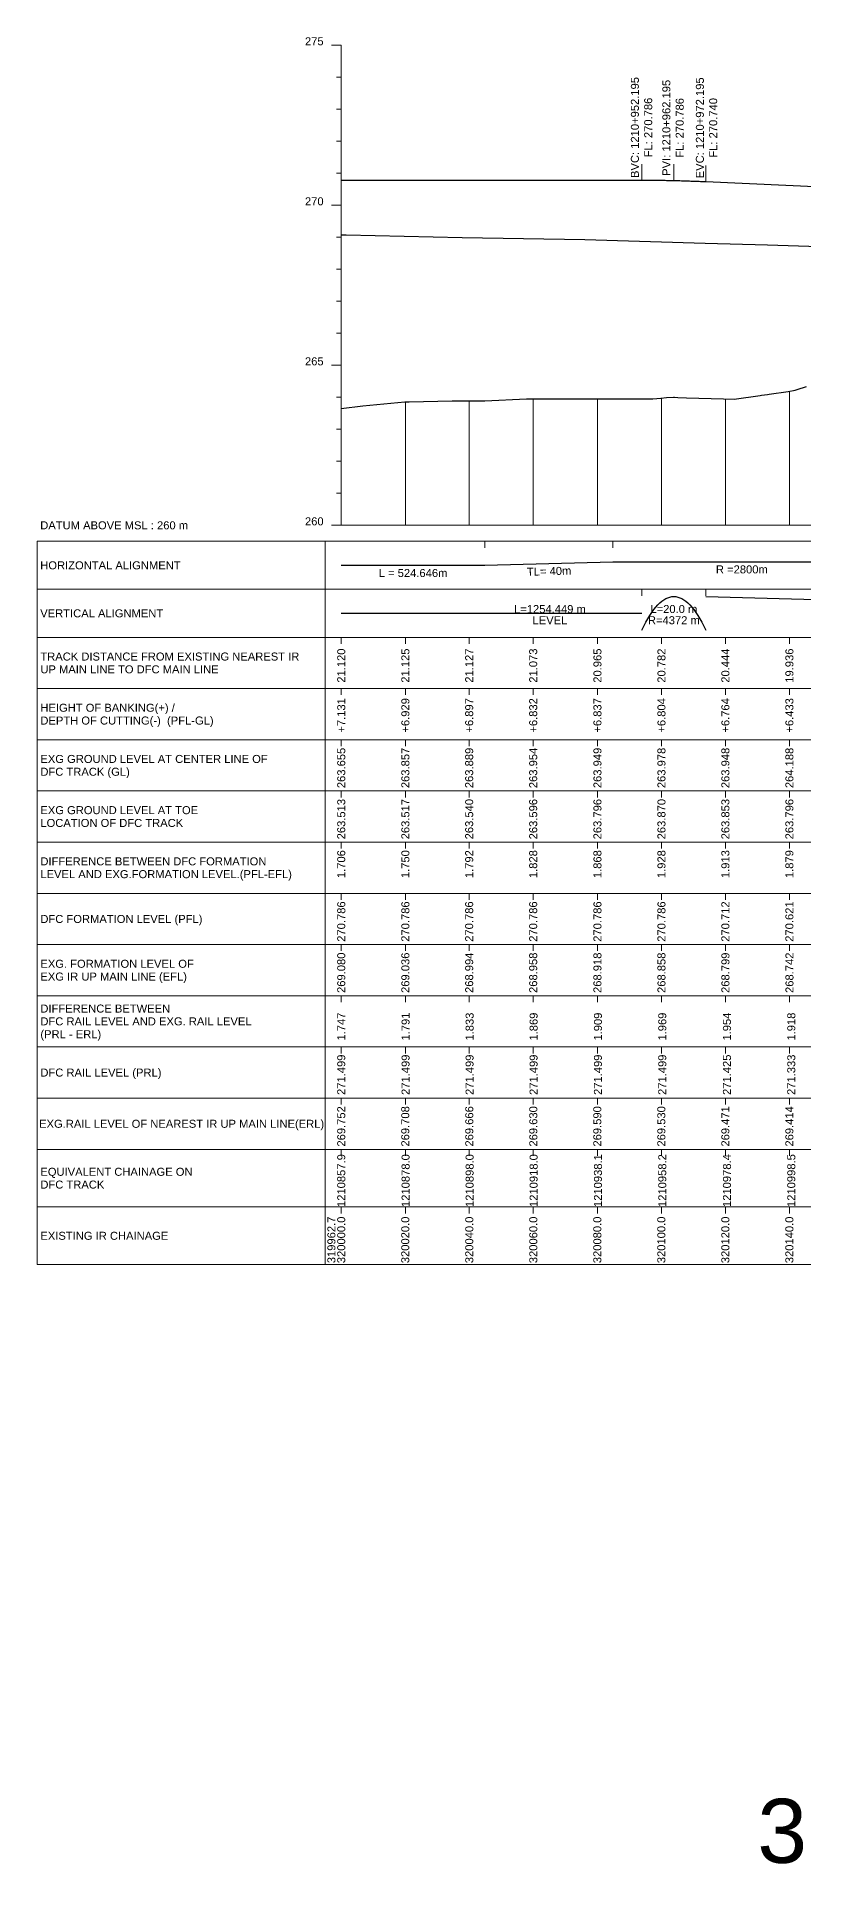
# Model space of a CAD drawing. Header units: metres. Extents: x 43912 to 47509, y -12359 to -11778.
# Drawn here: x 46908 to 47148, y -12359 to -11778 of the extents above; entities that cross this region are included whole.
import ezdxf
from ezdxf.enums import TextEntityAlignment as Align

# ---------------------------------------------------------------- set-up
doc = ezdxf.new("R2010")
doc.units = ezdxf.units.M
doc.header["$MEASUREMENT"] = 0
for name, color, linetype, lineweight in [('C-PROF-LABL-DG', 1, 'Continuous', 25), ('LS BVC-PVI-EVC TEXT', 10, 'Continuous', 0), ('LS CUT FILL', 10, 'Continuous', 0), ('LS DATUM', 7, 'Continuous', 0), ('LS DATUM X', 7, 'Continuous', 0), ('LS DATUM Y', 7, 'Continuous', 0), ('LS DIFF. EXG.RL & PRO. RL', 10, 'Continuous', 0), ('LS DIFF. PFL & EFL', 10, 'Continuous', 0), ('LS EXG FL', 7, 'Continuous', 0), ('LS EXG GL', 7, 'Continuous', 0), ('LS EXG GL AT PRO TOE', 7, 'Continuous', 0), ('LS EXG IR CH', 7, 'Continuous', 0), ('LS EXG RL', 7, 'Continuous', 0), ('LS EXG. FL', 7, 'Continuous', 0), ('LS EXG. GL', 7, 'Continuous', 0), ('LS EXG. GL AT PRO. TOE', 7, 'Continuous', 0), ('LS EXG. IR CH', 7, 'Continuous', 0), ('LS EXG. RL', 7, 'Continuous', 0), ('LS FRAME', 7, 'Continuous', 0), ('LS PFL-EFL', 10, 'Continuous', 0), ('LS PRL-ERL', 10, 'Continuous', 0), ('LS PRO FL', 10, 'Continuous', 0), ('LS PRO. CUT & FILL', 10, 'Continuous', 0), ('LS PRO. DFCC CH', 10, 'Continuous', 0), ('LS PRO. FL', 10, 'Continuous', 0), ('LS PRO. RL', 10, 'Continuous', 0), ('LS PROFILE EXG FL', 7, 'Continuous', 25), ('LS PROFILE EXG GL', 7, 'Continuous', 30), ('LS PROFILE PRO FL', 1, 'Continuous', 30), ('LS TICKS', 7, 'Continuous', 0), ('LS TRACK CENTER', 10, 'Continuous', 0), ("LS TRACK CENTER's", 10, 'Continuous', 0), ('Profile Grid', 7, 'Continuous', 0)]:
    doc.layers.add(name, color=color, linetype=linetype, lineweight=lineweight)
for name, color, linetype in [('LS HORIZONTAL ALIGNMENT', 10, 'Continuous'), ('LS VERTICAL ALIGNMENT', 10, 'Continuous'), ('ref text', 3, 'Continuous')]:
    doc.layers.add(name, color=color, linetype=linetype)
doc.styles.add('Arial', font='arial.ttf')
doc.styles.get("Standard").update_dxf_attribs({"font": 'arial.ttf'})
doc.styles.add('Style-Arial', font='arial.ttf')
doc.styles.add('StyleArial', font='arial.ttf')

msp = doc.modelspace()

# ---------------------------------------------------------------- linework, layer by layer
at = {"layer": 'LS BVC-PVI-EVC TEXT'}
for p, q in [((47097.28, -11823.14), (47097.28, -11818.14)), ((47107.28, -11823.14), (47107.28, -11818.14)), ((47117.28, -11823.6), (47117.28, -11818.6))]:
    msp.add_line(p, q, dxfattribs=at)
at = {"layer": 'LS DATUM X', "color": 7, "linetype": 'Continuous', "lineweight": 0}
msp.add_line((47003.36, -11931), (47503.66, -11931), dxfattribs=at)
at = {"layer": 'LS DATUM Y', "color": 7, "linetype": 'Continuous', "lineweight": 0}
for p, q in [((47000.36, -11781), (47003.36, -11781)), ((47000.36, -11781), (47003.36, -11781)), ((47003.36, -11931), (47003.36, -11781)), ((47001.86, -11791), (47003.36, -11791)), ((47001.86, -11801), (47003.36, -11801)), ((47001.86, -11811), (47003.36, -11811)), ((47001.86, -11821), (47003.36, -11821)), ((47000.36, -11831), (47003.36, -11831)), ((47001.86, -11841), (47003.36, -11841)), ((47001.86, -11851), (47003.36, -11851)), ((47001.86, -11861), (47003.36, -11861)), ((47001.86, -11871), (47003.36, -11871)), ((47000.36, -11881), (47003.36, -11881)), ((47001.86, -11891), (47003.36, -11891)), ((47001.86, -11901), (47003.36, -11901)), ((47001.86, -11911), (47003.36, -11911)), ((47001.86, -11921), (47003.36, -11921)), ((47000.36, -11931), (47003.36, -11931))]:
    msp.add_line(p, q, dxfattribs=at)
at = {"layer": 'LS FRAME'}
for points in [[(46998.36, -12162), (46908.36, -12162), (46908.36, -11936)], [(46908.36, -11936), (46998.36, -11936)], [(46998.36, -11951), (46908.36, -11951)], [(46998.36, -11966), (46908.36, -11966)], [(46998.36, -11982), (46908.36, -11982)], [(46908.36, -11982), (46998.36, -11982)], [(46998.36, -11998), (46908.36, -11998)], [(46908.36, -11998), (46998.36, -11998)], [(46998.36, -12014), (46908.36, -12014)], [(46908.36, -12014), (46998.36, -12014)], [(46998.36, -12030), (46908.36, -12030)], [(46998.36, -12046), (46908.36, -12046)], [(46908.36, -12046), (46998.36, -12046)], [(46998.36, -12062), (46908.36, -12062)], [(46908.36, -12062), (46998.36, -12062)], [(46998.36, -12078), (46908.36, -12078)], [(46908.36, -12078), (46998.36, -12078)], [(46998.36, -12094), (46908.36, -12094)], [(46908.36, -12094), (46998.36, -12094)], [(46998.36, -12110), (46908.36, -12110)], [(46998.36, -12126), (46908.36, -12126)], [(46998.36, -12144), (46908.36, -12144)]]:
    msp.add_lwpolyline(points, dxfattribs=at)
at = {"layer": 'LS FRAME', "color": 7, "linetype": 'Continuous', "lineweight": 0, "flags": 128}
for points in [[(46998.36, -11951), (47508.66, -11951), (47508.66, -11936), (46998.36, -11936), (46998.36, -11951)], [(46998.36, -11966), (47508.66, -11966), (47508.66, -11951), (46998.36, -11951), (46998.36, -11966)], [(46998.36, -11982), (47508.66, -11982), (47508.66, -11966), (46998.36, -11966), (46998.36, -11982)], [(46998.36, -11998), (47508.66, -11998), (47508.66, -11982), (46998.36, -11982), (46998.36, -11998)], [(46998.36, -12014), (47508.66, -12014), (47508.66, -11998), (46998.36, -11998), (46998.36, -12014)], [(46998.36, -12030), (47508.66, -12030), (47508.66, -12014), (46998.36, -12014), (46998.36, -12030)], [(46998.36, -12046), (47508.66, -12046), (47508.66, -12030), (46998.36, -12030), (46998.36, -12046)], [(46998.36, -12062), (47508.66, -12062), (47508.66, -12046), (46998.36, -12046), (46998.36, -12062)], [(46998.36, -12078), (47508.66, -12078), (47508.66, -12062), (46998.36, -12062), (46998.36, -12078)], [(46998.36, -12094), (47508.66, -12094), (47508.66, -12078), (46998.36, -12078), (46998.36, -12094)], [(46998.36, -12110), (47508.66, -12110), (47508.66, -12094), (46998.36, -12094), (46998.36, -12110)], [(46998.36, -12126), (47508.66, -12126), (47508.66, -12110), (46998.36, -12110), (46998.36, -12126)], [(46998.36, -12144), (47508.66, -12144), (47508.66, -12126), (46998.36, -12126), (46998.36, -12144)], [(46998.36, -12162), (47508.66, -12162), (47508.66, -12144), (46998.36, -12144), (46998.36, -12162)]]:
    msp.add_lwpolyline(points, close=True, dxfattribs=at)
at = {"layer": 'LS FRAME', "color": 7, "linetype": 'Continuous', "lineweight": 0}
msp.add_3dface([(46998.36, -12030), (46918.36, -12030), (46918.36, -12030)], dxfattribs=at)
at = {"layer": 'LS HORIZONTAL ALIGNMENT', "flags": 128}
msp.add_lwpolyline([(47003.36, -11943.5), (47048.25, -11943.5), (47048.25, -11943.5), (47088.25, -11942.38), (47088.25, -11942.38), (47168.8, -11942.38), (47168.8, -11942.38), (47208.8, -11943.5), (47208.8, -11943.5), (47299.46, -11943.5), (47299.46, -11943.5), (47359.46, -11945), (47359.46, -11945), (47383.3, -11945), (47383.3, -11945), (47443.3, -11943.5), (47443.3, -11943.5), (47503.57, -11943.5)], dxfattribs=at)
at = {"layer": 'LS PROFILE EXG FL'}
msp.add_lwpolyline([(47003.36, -11840.2), (47004.91, -11840.24), (47041.09, -11841.02), (47079.48, -11841.7), (47117.1, -11842.83), (47136.51, -11843.38), (47155.91, -11843.93)], dxfattribs=at)
at = {"layer": 'LS PROFILE EXG GL', "flags": 128}
msp.add_lwpolyline([(47003.36, -11894.45), (47010.12, -11893.66), (47023.23, -11892.44), (47023.84, -11892.39), (47024.62, -11892.37), (47038.06, -11892.13), (47048.12, -11892.1), (47048.25, -11892.09), (47061.26, -11891.45), (47061.26, -11891.45), (47061.58, -11891.45), (47069.92, -11891.49), (47074.91, -11891.5), (47081.13, -11891.5), (47088.25, -11891.51), (47099.76, -11891.5), (47100.73, -11891.5), (47103.2, -11891.24), (47104.96, -11891.09), (47107.15, -11890.99), (47107.43, -11890.99), (47107.43, -11890.99), (47108.55, -11891.04), (47111.26, -11891.13), (47122.77, -11891.5), (47126.07, -11891.6), (47134.28, -11890.41), (47134.62, -11890.35), (47134.62, -11890.35), (47136.53, -11890.13), (47137.06, -11890.06), (47142.99, -11889.18), (47142.99, -11889.18), (47145.13, -11888.77), (47145.79, -11888.57), (47148.74, -11887.63)], dxfattribs=at)
at = {"layer": 'LS PROFILE PRO FL', "flags": 128}
msp.add_lwpolyline([(47003.36, -11823.14), (47097.28, -11823.14), (47097.71, -11823.14), (47098.13, -11823.14), (47098.56, -11823.14), (47098.98, -11823.14), (47099.41, -11823.15), (47099.83, -11823.15), (47100.26, -11823.15), (47100.68, -11823.15), (47101.11, -11823.16), (47101.54, -11823.16), (47101.96, -11823.17), (47102.39, -11823.17), (47102.81, -11823.18), (47103.24, -11823.18), (47103.66, -11823.19), (47104.09, -11823.19), (47104.51, -11823.2), (47104.94, -11823.21), (47105.37, -11823.22), (47105.79, -11823.22), (47106.22, -11823.23), (47106.64, -11823.24), (47107.07, -11823.25), (47107.49, -11823.26), (47107.92, -11823.27), (47108.34, -11823.28), (47108.77, -11823.29), (47109.19, -11823.3), (47109.62, -11823.31), (47110.05, -11823.33), (47110.47, -11823.34), (47110.9, -11823.35), (47111.32, -11823.37), (47111.75, -11823.38), (47112.17, -11823.39), (47112.6, -11823.41), (47113.02, -11823.42), (47113.45, -11823.44), (47113.88, -11823.46), (47114.3, -11823.47), (47114.73, -11823.49), (47115.15, -11823.51), (47115.58, -11823.52), (47116, -11823.54), (47116.43, -11823.56), (47116.85, -11823.58), (47117.28, -11823.6), (47503.57, -11841.26)], dxfattribs=at)
at = {"layer": 'LS TICKS', "color": 7, "linetype": 'Continuous', "lineweight": 0, "flags": 128}
for points in [[(47048.25, -11938), (47048.25, -11936)], [(47088.25, -11938), (47088.25, -11936)], [(47097.28, -11953), (47097.28, -11951)], [(47117.28, -11953), (47117.28, -11951)], [(47003.36, -11968), (47003.36, -11966)], [(47023.39, -11968), (47023.39, -11966)], [(47043.33, -11968), (47043.33, -11966)], [(47063.33, -11968), (47063.33, -11966)], [(47083.4, -11968), (47083.4, -11966)], [(47103.4, -11968), (47103.4, -11966)], [(47123.38, -11968), (47123.38, -11966)], [(47143.39, -11968), (47143.39, -11966)], [(47003.36, -11984), (47003.36, -11982)], [(47023.39, -11984), (47023.39, -11982)], [(47043.33, -11984), (47043.33, -11982)], [(47063.33, -11984), (47063.33, -11982)], [(47083.4, -11984), (47083.4, -11982)], [(47103.4, -11984), (47103.4, -11982)], [(47123.38, -11984), (47123.38, -11982)], [(47143.39, -11984), (47143.39, -11982)], [(47003.36, -12000), (47003.36, -11998)], [(47023.39, -12000), (47023.39, -11998)], [(47043.33, -12000), (47043.33, -11998)], [(47063.33, -12000), (47063.33, -11998)], [(47083.4, -12000), (47083.4, -11998)], [(47103.4, -12000), (47103.4, -11998)], [(47123.38, -12000), (47123.38, -11998)], [(47143.39, -12000), (47143.39, -11998)], [(47003.36, -12016), (47003.36, -12014)], [(47023.39, -12016), (47023.39, -12014)], [(47043.33, -12016), (47043.33, -12014)], [(47063.33, -12016), (47063.33, -12014)], [(47083.4, -12016), (47083.4, -12014)], [(47103.4, -12016), (47103.4, -12014)], [(47123.38, -12016), (47123.38, -12014)], [(47143.39, -12016), (47143.39, -12014)], [(47003.36, -12032), (47003.36, -12030)], [(47023.39, -12032), (47023.39, -12030)], [(47043.33, -12032), (47043.33, -12030)], [(47063.33, -12032), (47063.33, -12030)], [(47083.4, -12032), (47083.4, -12030)], [(47103.4, -12032), (47103.4, -12030)], [(47123.38, -12032), (47123.38, -12030)], [(47143.39, -12032), (47143.39, -12030)], [(47003.36, -12048), (47003.36, -12046)], [(47023.39, -12048), (47023.39, -12046)], [(47043.33, -12048), (47043.33, -12046)], [(47063.33, -12048), (47063.33, -12046)], [(47083.4, -12048), (47083.4, -12046)], [(47103.4, -12048), (47103.4, -12046)], [(47123.38, -12048), (47123.38, -12046)], [(47143.39, -12048), (47143.39, -12046)], [(47003.36, -12064), (47003.36, -12062)], [(47023.39, -12064), (47023.39, -12062)], [(47043.33, -12064), (47043.33, -12062)], [(47063.33, -12064), (47063.33, -12062)], [(47083.4, -12064), (47083.4, -12062)], [(47103.4, -12064), (47103.4, -12062)], [(47123.38, -12064), (47123.38, -12062)], [(47143.39, -12064), (47143.39, -12062)], [(47003.36, -12080), (47003.36, -12078)], [(47023.39, -12080), (47023.39, -12078)], [(47043.33, -12080), (47043.33, -12078)], [(47063.33, -12080), (47063.33, -12078)], [(47083.4, -12080), (47083.4, -12078)], [(47103.4, -12080), (47103.4, -12078)], [(47123.38, -12080), (47123.38, -12078)], [(47143.39, -12080), (47143.39, -12078)], [(47003.36, -12096), (47003.36, -12094)], [(47023.39, -12096), (47023.39, -12094)], [(47043.33, -12096), (47043.33, -12094)], [(47063.33, -12096), (47063.33, -12094)], [(47083.4, -12096), (47083.4, -12094)], [(47103.4, -12096), (47103.4, -12094)], [(47123.38, -12096), (47123.38, -12094)], [(47143.39, -12096), (47143.39, -12094)], [(47003.36, -12112), (47003.36, -12110)], [(47023.39, -12112), (47023.39, -12110)], [(47043.33, -12112), (47043.33, -12110)], [(47063.33, -12112), (47063.33, -12110)], [(47083.4, -12112), (47083.4, -12110)], [(47103.4, -12112), (47103.4, -12110)], [(47123.38, -12112), (47123.38, -12110)], [(47143.39, -12112), (47143.39, -12110)], [(47003.36, -12128), (47003.36, -12126)], [(47023.39, -12128), (47023.39, -12126)], [(47043.33, -12128), (47043.33, -12126)], [(47063.33, -12128), (47063.33, -12126)], [(47083.4, -12128), (47083.4, -12126)], [(47103.4, -12128), (47103.4, -12126)], [(47123.38, -12128), (47123.38, -12126)], [(47143.39, -12128), (47143.39, -12126)], [(47003.36, -12146), (47003.36, -12144)], [(47023.39, -12146), (47023.39, -12144)], [(47043.33, -12146), (47043.33, -12144)], [(47063.33, -12146), (47063.33, -12144)], [(47083.4, -12146), (47083.4, -12144)], [(47103.4, -12146), (47103.4, -12144)], [(47123.38, -12146), (47123.38, -12144)], [(47143.39, -12146), (47143.39, -12144)]]:
    msp.add_lwpolyline(points, dxfattribs=at)
at = {"layer": 'LS VERTICAL ALIGNMENT', "flags": 128}
for points in [[(47097.28, -11963.75), (47097.91, -11962.48), (47098.53, -11961.29), (47099.16, -11960.18), (47099.78, -11959.16), (47100.41, -11958.21), (47101.03, -11957.35), (47101.66, -11956.57), (47102.28, -11955.88), (47102.91, -11955.26), (47103.53, -11954.73), (47104.16, -11954.28), (47104.78, -11953.91), (47105.41, -11953.62), (47106.03, -11953.41), (47106.66, -11953.29), (47107.91, -11953.29), (47108.53, -11953.41), (47109.16, -11953.62), (47109.78, -11953.91), (47110.41, -11954.28), (47111.03, -11954.73), (47111.66, -11955.26), (47112.28, -11955.88), (47112.91, -11956.57), (47113.53, -11957.35), (47114.16, -11958.21), (47114.78, -11959.16), (47115.41, -11960.18), (47116.03, -11961.29), (47116.66, -11962.48), (47117.28, -11963.75)], [(47117.28, -11953.25), (47503.57, -11963.75)], [(47003.36, -11958.5), (47097.28, -11958.5)]]:
    msp.add_lwpolyline(points, dxfattribs=at)
at = {"layer": 'Profile Grid', "linetype": 'Continuous', "lineweight": 0, "flags": 128}
for points in [[(47023.39, -11931), (47023.39, -11892.43)], [(47043.33, -11931), (47043.33, -11892.11)], [(47063.33, -11931), (47063.33, -11891.46)], [(47083.4, -11931), (47083.4, -11891.51)], [(47103.4, -11931), (47103.4, -11891.22)], [(47123.38, -11931), (47123.38, -11891.52)], [(47143.39, -11931), (47143.39, -11889.1)], [(47003.36, -11931), (47003.36, -11894.45)]]:
    msp.add_lwpolyline(points, dxfattribs=at)

# ---------------------------------------------------------------- texts
at = {"layer": 'C-PROF-LABL-DG', "color": 1, "linetype": 'Continuous', "lineweight": 25, "char_height": 2.5, "attachment_point": 5, "rotation": 90, "style": 'Arial'}
for s, insert in [('BVC: 1210+952.195\\PFL: 270.786', (47097.2, -11806.69)), ('PVI: 1210+962.195\\PFL: 270.786', (47107.03, -11806.8)), ('EVC: 1210+972.195\\PFL: 270.740', (47117.5, -11806.8))]:
    msp.add_mtext(s, dxfattribs=dict(at, insert=insert))
at = {"layer": 'LS CUT FILL', "style": 'Style-Arial'}
for s, p in [('+7.131', (47003.36, -11985)), ('+6.929', (47023.39, -11985)), ('+6.897', (47043.33, -11985)), ('+6.832', (47063.33, -11985)), ('+6.837', (47083.4, -11985)), ('+6.804', (47103.4, -11985)), ('+6.764', (47123.37, -11985)), ('+6.433', (47143.37, -11985))]:
    msp.add_text(s, height=2.5, rotation=90, dxfattribs=at).set_placement(p, align=Align.MIDDLE_RIGHT)
at = {"layer": 'LS DATUM', "color": 7, "style": 'StyleArial'}
msp.add_text('DATUM ABOVE MSL : 260 m', height=2.5, rotation=0.00003, dxfattribs=at).set_placement((46909.32, -11931), align=Align.MIDDLE_LEFT)
at = {"layer": 'LS DATUM Y', "color": 7, "lineweight": 0, "style": 'Style-Arial'}
for s, p in [('275', (46997.85, -11781)), ('275', (46997.85, -11781)), ('270', (46997.85, -11831)), ('265', (46997.85, -11881)), ('260', (46997.85, -11931))]:
    msp.add_text(s, height=2.5, dxfattribs=at).set_placement(p, align=Align.RIGHT)
at = {"layer": 'LS DIFF. EXG.RL & PRO. RL', "color": 10, "style": 'StyleArial'}
for s, p in [('DIFFERENCE BETWEEN ', (46909.36, -12082)), ('DFC RAIL LEVEL AND EXG. RAIL LEVEL ', (46909.36, -12086)), ('(PRL - ERL)', (46909.36, -12090))]:
    msp.add_text(s, height=2.5, rotation=0.00003, dxfattribs=at).set_placement(p, align=Align.MIDDLE_LEFT)
at = {"layer": 'LS DIFF. PFL & EFL', "color": 10, "style": 'StyleArial'}
for s, p in [('DIFFERENCE BETWEEN DFC FORMATION ', (46909.36, -12036)), ('LEVEL AND EXG.FORMATION LEVEL.(PFL-EFL)', (46909.36, -12040))]:
    msp.add_text(s, height=2.5, rotation=0.00003, dxfattribs=at).set_placement(p, align=Align.MIDDLE_LEFT)
at = {"layer": 'LS EXG FL', "style": 'StyleArial'}
for s, p in [('EXG. FORMATION LEVEL OF', (46909.36, -12068)), ('EXG IR UP MAIN LINE (EFL)', (46909.36, -12072))]:
    msp.add_text(s, height=2.5, rotation=0.00003, dxfattribs=at).set_placement(p, align=Align.MIDDLE_LEFT)
at = {"layer": 'LS EXG GL', "style": 'Style-Arial'}
for s, p in [('263.655', (47003.36, -12000.5)), ('263.857', (47023.39, -12000.5)), ('263.889', (47043.33, -12000.5)), ('263.954', (47063.33, -12000.5)), ('263.949', (47083.4, -12000.5)), ('263.978', (47103.4, -12000.5)), ('263.948', (47123.37, -12000.5)), ('264.188', (47143.37, -12000.5))]:
    msp.add_text(s, height=2.5, rotation=90, dxfattribs=at).set_placement(p, align=Align.MIDDLE_RIGHT)
at = {"layer": 'LS EXG GL AT PRO TOE', "color": 7, "style": 'StyleArial'}
for s, p in [('EXG GROUND LEVEL AT TOE', (46909.36, -12020)), ('LOCATION OF DFC TRACK', (46909.36, -12024))]:
    msp.add_text(s, height=2.5, rotation=0.00003, dxfattribs=at).set_placement(p, align=Align.MIDDLE_LEFT)
at = {"layer": 'LS EXG IR CH', "style": 'Style-Arial'}
for s, p in [('319962.7', (47000.28, -12147)), ('320000.0', (47003.36, -12147)), ('320020.0', (47023.36, -12147)), ('320040.0', (47043.36, -12147)), ('320060.0', (47063.36, -12147)), ('320080.0', (47083.36, -12147)), ('320100.0', (47103.36, -12147)), ('320120.0', (47123.36, -12147)), ('320140.0', (47143.36, -12147))]:
    msp.add_text(s, height=2.5, rotation=90, dxfattribs=at).set_placement(p, align=Align.MIDDLE_RIGHT)
at = {"layer": 'LS EXG RL', "style": 'Style-Arial'}
for s, p in [('269.752', (47003.36, -12112.5)), ('269.708', (47023.36, -12112.5)), ('269.666', (47043.36, -12112.5)), ('269.630', (47063.36, -12112.5)), ('269.590', (47083.36, -12112.5)), ('269.530', (47103.36, -12112.5)), ('269.471', (47123.36, -12112.5)), ('269.414', (47143.36, -12112.5))]:
    msp.add_text(s, height=2.5, rotation=90, dxfattribs=at).set_placement(p, align=Align.MIDDLE_RIGHT)
at = {"layer": 'LS EXG. FL'}
for s, p in [('269.080', (47003.36, -12064.5)), ('269.036', (47023.39, -12064.5)), ('268.994', (47043.33, -12064.5)), ('268.958', (47063.33, -12064.5)), ('268.918', (47083.4, -12064.5)), ('268.858', (47103.4, -12064.5)), ('268.799', (47123.38, -12064.5)), ('268.742', (47143.39, -12064.5))]:
    msp.add_text(s, height=2.5, rotation=90, dxfattribs=at).set_placement(p, align=Align.MIDDLE_RIGHT)
at = {"layer": 'LS EXG. GL', "color": 7, "style": 'StyleArial'}
for s, p in [('EXG GROUND LEVEL AT CENTER LINE OF ', (46909.36, -12004)), ('DFC TRACK (GL)', (46909.36, -12008))]:
    msp.add_text(s, height=2.5, rotation=0.00003, dxfattribs=at).set_placement(p, align=Align.MIDDLE_LEFT)
at = {"layer": 'LS EXG. GL AT PRO. TOE'}
for s, p in [('263.513', (47003.36, -12016.5)), ('263.517', (47023.39, -12016.5)), ('263.540', (47043.33, -12016.5)), ('263.596', (47063.33, -12016.5)), ('263.796', (47083.4, -12016.5)), ('263.870', (47103.4, -12016.5)), ('263.853', (47123.37, -12016.5)), ('263.796', (47143.37, -12016.5))]:
    msp.add_text(s, height=2.5, rotation=90, dxfattribs=at).set_placement(p, align=Align.MIDDLE_RIGHT)
at = {"layer": 'LS EXG. IR CH', "style": 'StyleArial'}
msp.add_text('EXISTING IR CHAINAGE', height=2.5, rotation=0.00003, dxfattribs=at).set_placement((46909.36, -12153), align=Align.MIDDLE_LEFT)
at = {"layer": 'LS EXG. RL', "style": 'StyleArial'}
msp.add_text('EXG.RAIL LEVEL OF NEAREST IR UP MAIN LINE(ERL)', height=2.5, rotation=0.00003, dxfattribs=at).set_placement((46908.96, -12118), align=Align.MIDDLE_LEFT)
at = {"layer": 'LS HORIZONTAL ALIGNMENT', "style": 'StyleArial'}
msp.add_text('HORIZONTAL ALIGNMENT', height=2.5, rotation=0.00003, dxfattribs=at).set_placement((46909.32, -11943.5), align=Align.MIDDLE_LEFT)
at = {"layer": 'LS HORIZONTAL ALIGNMENT', "char_height": 2.5, "attachment_point": 5, "line_spacing_factor": 0.6, "style": 'Style-Arial'}
for s, insert in [('L = 524.646m', (47025.8, -11945.92)), ('R =2800m', (47128.52, -11944.79))]:
    msp.add_mtext(s, dxfattribs=dict(at, insert=insert))
at = {"layer": 'LS HORIZONTAL ALIGNMENT', "insert": (47068.3, -11945.35), "char_height": 2.5, "attachment_point": 5, "rotation": 1.61102, "line_spacing_factor": 0.6, "style": 'Style-Arial'}
msp.add_mtext('TL= 40m', dxfattribs=at)
at = {"layer": 'LS PFL-EFL'}
for s, p in [('1.706', (47003.36, -12032.5)), ('1.750', (47023.39, -12032.5)), ('1.792', (47043.33, -12032.5)), ('1.828', (47063.33, -12032.5)), ('1.868', (47083.4, -12032.5)), ('1.928', (47103.4, -12032.5)), ('1.913', (47123.37, -12032.5)), ('1.879', (47143.37, -12032.5))]:
    msp.add_text(s, height=2.5, rotation=90, dxfattribs=at).set_placement(p, align=Align.MIDDLE_RIGHT)
at = {"layer": 'LS PRL-ERL', "color": 1}
for s, p in [('1.747', (47004.61, -12092)), ('1.791', (47024.71, -12092)), ('1.833', (47044.71, -12092)), ('1.869', (47064.71, -12092)), ('1.909', (47084.81, -12092)), ('1.969', (47104.91, -12092)), ('1.954', (47125.11, -12092)), ('1.918', (47145.21, -12092))]:
    msp.add_text(s, height=2.5, rotation=90, dxfattribs=at).set_placement(p)
at = {"layer": 'LS PRO FL', "style": 'Style-Arial'}
for s, p in [('270.786', (47003.36, -12048.5)), ('270.786', (47023.39, -12048.5)), ('270.786', (47043.33, -12048.5)), ('270.786', (47063.33, -12048.5)), ('270.786', (47083.4, -12048.5)), ('270.786', (47103.4, -12048.5)), ('270.712', (47123.37, -12048.5)), ('270.621', (47143.37, -12048.5))]:
    msp.add_text(s, height=2.5, rotation=90, dxfattribs=at).set_placement(p, align=Align.MIDDLE_RIGHT)
at = {"layer": 'LS PRO. CUT & FILL', "color": 10, "style": 'StyleArial'}
for s, p in [('HEIGHT OF BANKING(+) /', (46909.36, -11988)), ('DEPTH OF CUTTING(-)  (PFL-GL)', (46909.36, -11992))]:
    msp.add_text(s, height=2.5, rotation=0.00003, dxfattribs=at).set_placement(p, align=Align.MIDDLE_LEFT)
at = {"layer": 'LS PRO. DFCC CH', "color": 10, "style": 'Style-Arial'}
for s, p in [('EQUIVALENT CHAINAGE ON ', (46909.36, -12133)), ('DFC TRACK', (46909.36, -12137))]:
    msp.add_text(s, height=2.5, rotation=0.00003, dxfattribs=at).set_placement(p, align=Align.MIDDLE_LEFT)
at = {"layer": 'LS PRO. DFCC CH', "color": 1}
for s, p in [('1210857.9', (47004.61, -12144)), ('1210878.0', (47024.71, -12144)), ('1210898.0', (47044.71, -12144)), ('1210918.0', (47064.71, -12144)), ('1210938.1', (47084.81, -12144)), ('1210958.2', (47104.91, -12144)), ('1210978.4', (47125.11, -12144)), ('1210998.5', (47145.21, -12144))]:
    msp.add_text(s, height=2.5, rotation=90, dxfattribs=at).set_placement(p)
at = {"layer": 'LS PRO. FL', "color": 10, "style": 'StyleArial'}
msp.add_text('DFC FORMATION LEVEL (PFL) ', height=2.5, rotation=0.00003, dxfattribs=at).set_placement((46909.36, -12054), align=Align.MIDDLE_LEFT)
at = {"layer": 'LS PRO. RL', "color": 1}
for s, p in [('271.499', (47004.61, -12109)), ('271.499', (47024.71, -12109)), ('271.499', (47044.71, -12109)), ('271.499', (47064.71, -12109)), ('271.499', (47084.81, -12109)), ('271.499', (47104.91, -12109)), ('271.425', (47125.11, -12109)), ('271.333', (47145.21, -12109))]:
    msp.add_text(s, height=2.5, rotation=90, dxfattribs=at).set_placement(p)
at = {"layer": 'LS PRO. RL', "color": 10, "style": 'StyleArial'}
msp.add_text('DFC RAIL LEVEL (PRL)', height=2.5, rotation=0.00003, dxfattribs=at).set_placement((46909.36, -12102), align=Align.MIDDLE_LEFT)
at = {"layer": 'LS TRACK CENTER'}
for s, p in [('21.120', (47003.36, -11969.5)), ('21.125', (47023.39, -11969.5)), ('21.127', (47043.33, -11969.5)), ('21.073', (47063.33, -11969.5)), ('20.965', (47083.4, -11969.5)), ('20.782', (47103.4, -11969.5)), ('20.444', (47123.37, -11969.5)), ('19.936', (47143.37, -11969.5))]:
    msp.add_text(s, height=2.5, rotation=90, dxfattribs=at).set_placement(p, align=Align.MIDDLE_RIGHT)
at = {"layer": "LS TRACK CENTER's", "color": 10, "style": 'StyleArial'}
for s, p in [('TRACK DISTANCE FROM EXISTING NEAREST IR ', (46909.36, -11972)), ('UP MAIN LINE TO DFC MAIN LINE', (46909.36, -11976))]:
    msp.add_text(s, height=2.5, rotation=0.00003, dxfattribs=at).set_placement(p, align=Align.MIDDLE_LEFT)
at = {"layer": 'LS VERTICAL ALIGNMENT', "style": 'StyleArial'}
msp.add_text('VERTICAL ALIGNMENT', height=2.5, rotation=0.00003, dxfattribs=at).set_placement((46909.32, -11958.5), align=Align.MIDDLE_LEFT)
at = {"layer": 'LS VERTICAL ALIGNMENT', "char_height": 2.5, "attachment_point": 5, "line_spacing_factor": 0.84, "style": 'Style-Arial'}
for s, insert in [('L=1254.449 m\\PLEVEL', (47068.56, -11958.92)), ('L=20.0 m\\PR=4372 m', (47107.28, -11958.92))]:
    msp.add_mtext(s, dxfattribs=dict(at, insert=insert))
at = {"layer": 'ref text', "color": 3, "insert": (47133.36, -12349.22), "char_height": 20, "width": 256.3165, "attachment_point": 7, "bg_fill": 3, "box_fill_scale": 1.5, "bg_fill_color": 256, "bg_fill_transparency": 0}
msp.add_mtext('320.000 TO 320.500', dxfattribs=at)

doc.saveas('drawing.dxf')
